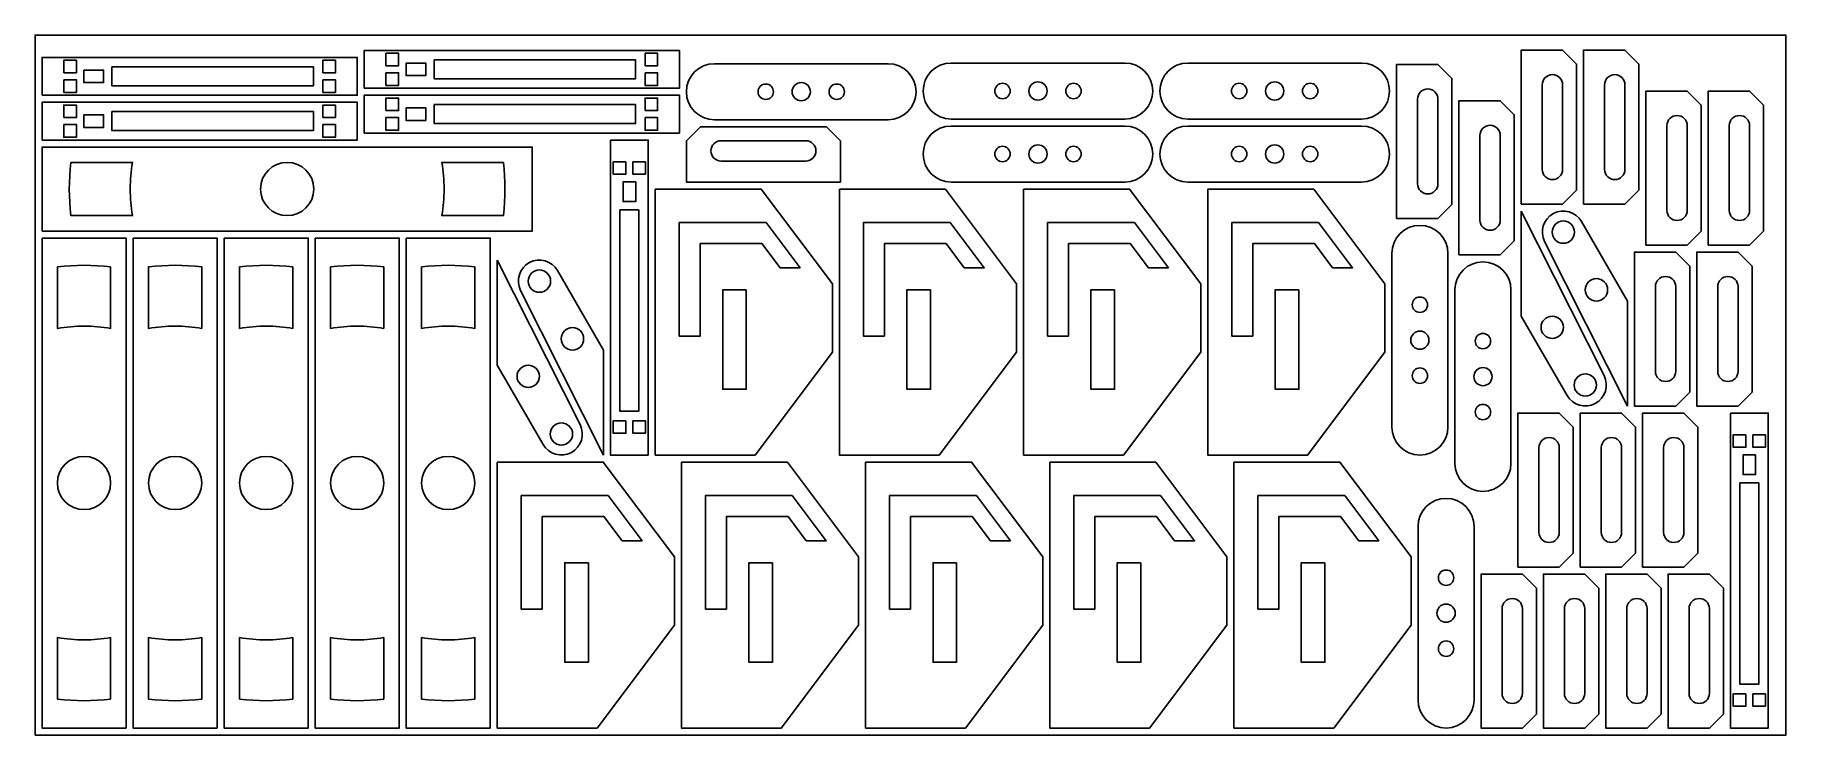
# Model space of a CAD drawing. Header units: metres. Extents: x 0 to 2500, y 0 to 1000.
import ezdxf

# ---------------------------------------------------------------- set-up
doc = ezdxf.new("R2010")
doc.units = ezdxf.units.M

msp = doc.modelspace()

# ---------------------------------------------------------------- linework, layer by layer
for points in [[(0, 0), (2500, 0), (2500, 1000), (0, 1000)], [(470, 924), (920, 924), (920, 978), (470, 978)], [(2201, 778.4), (2201, 958.4), (2181, 978.4), (2122, 978.4), (2122, 758.4), (2181, 758.4)], [(2290, 778.4), (2290, 958.4), (2270, 978.4), (2211, 978.4), (2211, 758.4), (2270, 758.4)], [(10, 914), (460, 914), (460, 968), (10, 968)], [(41, 946), (41, 964), (59, 964), (59, 946)], [(69.9, 950), (97.9, 950), (97.9, 932), (69.9, 932)], [(109.9, 954.5), (397.4, 954.5), (397.4, 927.5), (109.9, 927.5)], [(411, 946), (411, 964), (429, 964), (429, 946)], [(501, 956), (501, 974), (519, 974), (519, 956)], [(529.9, 960), (557.9, 960), (557.9, 942), (529.9, 942)], [(569.9, 964.5), (857.4, 964.5), (857.4, 937.5), (569.9, 937.5)], [(871, 956), (871, 974), (889, 974), (889, 956)], [(2023, 758), (2023, 938), (2003, 958), (1944, 958), (1944, 738), (2003, 738)], [(41, 936), (59, 936), (59, 918), (41, 918)], [(411, 936), (429, 936), (429, 918), (411, 918)], [(501, 946), (519, 946), (519, 928), (501, 928)], [(871, 946), (889, 946), (889, 928), (871, 928)], [(10, 850), (460, 850), (460, 904), (10, 904)], [(41, 882), (41, 900), (59, 900), (59, 882)], [(411, 882), (411, 900), (429, 900), (429, 882)], [(470, 860), (920, 860), (920, 914), (470, 914)], [(501, 892), (501, 910), (519, 910), (519, 892)], [(569.9, 900.5), (857.4, 900.5), (857.4, 873.5), (569.9, 873.5)], [(871, 892), (871, 910), (889, 910), (889, 892)], [(2112, 706), (2112, 886), (2092, 906), (2033, 906), (2033, 686), (2092, 686)], [(2379, 720), (2379, 900), (2359, 920), (2300, 920), (2300, 700), (2359, 700)], [(2468, 720), (2468, 900), (2448, 920), (2389, 920), (2389, 700), (2448, 700)], [(69.9, 886), (97.9, 886), (97.9, 868), (69.9, 868)], [(109.9, 890.5), (397.4, 890.5), (397.4, 863.5), (109.9, 863.5)], [(501, 882), (519, 882), (519, 864), (501, 864)], [(529.9, 896), (557.9, 896), (557.9, 878), (529.9, 878)], [(871, 882), (889, 882), (889, 864), (871, 864)], [(41, 872), (59, 872), (59, 854), (41, 854)], [(411, 872), (429, 872), (429, 854), (411, 854)], [(821.6, 850), (821.6, 400), (875.6, 400), (875.6, 850)], [(1130, 869), (950, 869), (930, 849), (930, 790), (1150, 790), (1150, 849)], [(10, 720), (710, 720), (710, 840), (10, 840)], [(843.6, 819), (843.6, 801), (825.6, 801), (825.6, 819)], [(853.6, 819), (871.6, 819), (871.6, 801), (853.6, 801)], [(857.6, 790.1), (857.6, 762.1), (839.6, 762.1), (839.6, 790.1)], [(885.6, 780), (885.6, 400), (1028.2, 400), (1138.5, 547), (1138.5, 644.7), (1037, 780)], [(1148.5, 780), (1148.5, 400), (1291.1, 400), (1401.5, 547), (1401.5, 644.7), (1299.9, 780)], [(1411.5, 780), (1411.5, 400), (1554.1, 400), (1664.4, 547), (1664.4, 644.7), (1562.8, 780)], [(1674.4, 780), (1674.4, 400), (1817, 400), (1927.3, 547), (1927.3, 644.7), (1825.8, 780)], [(862.1, 750.1), (862.1, 462.6), (835.1, 462.6), (835.1, 750.1)], [(1043.9, 732), (1092.3, 667.5), (1063.8, 667.5), (1037.9, 702), (949.9, 702), (949.9, 570), (919.9, 570), (919.9, 732)], [(1306.8, 732), (1355.2, 667.5), (1326.7, 667.5), (1300.8, 702), (1212.8, 702), (1212.8, 570), (1182.8, 570), (1182.8, 732)], [(1569.7, 732), (1618.2, 667.5), (1589.7, 667.5), (1563.7, 702), (1475.7, 702), (1475.7, 570), (1445.7, 570), (1445.7, 732)], [(1832.7, 732), (1881.1, 667.5), (1852.6, 667.5), (1826.7, 702), (1738.7, 702), (1738.7, 570), (1708.7, 570), (1708.7, 732)], [(10, 710), (10, 10), (130, 10), (130, 710)], [(140, 710), (140, 10), (260, 10), (260, 710)], [(270, 710), (270, 10), (390, 10), (390, 710)], [(400, 710), (400, 10), (520, 10), (520, 710)], [(530, 710), (530, 10), (650, 10), (650, 710)], [(2362.6, 490), (2362.6, 670), (2342.6, 690), (2283.6, 690), (2283.6, 470), (2342.6, 470)], [(2451.6, 490), (2451.6, 670), (2431.6, 690), (2372.6, 690), (2372.6, 470), (2431.6, 470)], [(1015.6, 636), (1015.6, 494), (981.9, 494), (981.9, 636)], [(1278.6, 636), (1278.6, 494), (1244.8, 494), (1244.8, 636)], [(1541.5, 636), (1541.5, 494), (1507.7, 494), (1507.7, 636)], [(1804.5, 636), (1804.5, 494), (1770.7, 494), (1770.7, 636)], [(2196.3, 260), (2196.3, 440), (2176.3, 460), (2117.3, 460), (2117.3, 240), (2176.3, 240)], [(2285.3, 260), (2285.3, 440), (2265.3, 460), (2206.3, 460), (2206.3, 240), (2265.3, 240)], [(2374.3, 260), (2374.3, 440), (2354.3, 460), (2295.3, 460), (2295.3, 240), (2354.3, 240)], [(2420.7, 460), (2420.7, 10), (2474.7, 10), (2474.7, 460)], [(843.6, 449), (843.6, 431), (825.6, 431), (825.6, 449)], [(853.6, 449), (871.6, 449), (871.6, 431), (853.6, 431)], [(2442.7, 429), (2442.7, 411), (2424.7, 411), (2424.7, 429)], [(2452.7, 429), (2470.7, 429), (2470.7, 411), (2452.7, 411)], [(2456.7, 400.1), (2456.7, 372.1), (2438.7, 372.1), (2438.7, 400.1)], [(660, 390), (660, 10), (802.6, 10), (912.9, 157), (912.9, 254.7), (811.4, 390)], [(922.9, 390), (922.9, 10), (1065.5, 10), (1175.9, 157), (1175.9, 254.7), (1074.3, 390)], [(1185.9, 390), (1185.9, 10), (1328.5, 10), (1438.8, 157), (1438.8, 254.7), (1337.3, 390)], [(1448.8, 390), (1448.8, 10), (1591.4, 10), (1701.7, 157), (1701.7, 254.7), (1600.2, 390)], [(1711.7, 390), (1711.7, 10), (1854.3, 10), (1964.7, 157), (1964.7, 254.7), (1863.1, 390)], [(2461.2, 360.1), (2461.2, 72.6), (2434.2, 72.6), (2434.2, 360.1)], [(818.3, 342), (866.7, 277.5), (838.2, 277.5), (812.3, 312), (724.3, 312), (724.3, 180), (694.3, 180), (694.3, 342)], [(1081.2, 342), (1129.7, 277.5), (1101.1, 277.5), (1075.2, 312), (987.2, 312), (987.2, 180), (957.2, 180), (957.2, 342)], [(1344.2, 342), (1392.6, 277.5), (1364.1, 277.5), (1338.2, 312), (1250.2, 312), (1250.2, 180), (1220.2, 180), (1220.2, 342)], [(1607.1, 342), (1655.5, 277.5), (1627, 277.5), (1601.1, 312), (1513.1, 312), (1513.1, 180), (1483.1, 180), (1483.1, 342)], [(1870, 342), (1918.5, 277.5), (1890, 277.5), (1864, 312), (1776, 312), (1776, 180), (1746, 180), (1746, 342)], [(790.1, 246), (790.1, 104), (756.3, 104), (756.3, 246)], [(1053, 246), (1053, 104), (1019.2, 104), (1019.2, 246)], [(1315.9, 246), (1315.9, 104), (1282.2, 104), (1282.2, 246)], [(1578.9, 246), (1578.9, 104), (1545.1, 104), (1545.1, 246)], [(1841.8, 246), (1841.8, 104), (1808, 104), (1808, 246)], [(2143.7, 30), (2143.7, 210), (2123.7, 230), (2064.7, 230), (2064.7, 10), (2123.7, 10)], [(2232.7, 30), (2232.7, 210), (2212.7, 230), (2153.7, 230), (2153.7, 10), (2212.7, 10)], [(2321.7, 30), (2321.7, 210), (2301.7, 230), (2242.7, 230), (2242.7, 10), (2301.7, 10)], [(2410.7, 30), (2410.7, 210), (2390.7, 230), (2331.7, 230), (2331.7, 10), (2390.7, 10)], [(2442.7, 59), (2442.7, 41), (2424.7, 41), (2424.7, 59)], [(2452.7, 59), (2470.7, 59), (2470.7, 41), (2452.7, 41)]]:
    msp.add_lwpolyline(points, close=True)
for points in [[(970, 959, 1), (970, 879), (1218, 879, 1), (1218, 959)], [(1308, 960, 1), (1308, 880), (1556, 880, 1), (1556, 960)], [(1646, 960, 1), (1646, 880), (1894, 880, 1), (1894, 960)], [(1032.3, 919, -1), (1054.3, 919, -1)], [(1081, 919, -1), (1107, 919, -1)], [(1133.7, 919, -1), (1155.7, 919, -1)], [(1370.3, 920, -1), (1392.3, 920, -1)], [(1419, 920, -1), (1445, 920, -1)], [(1471.7, 920, -1), (1493.7, 920, -1)], [(1708.3, 920, -1), (1730.3, 920, -1)], [(1757, 920, -1), (1783, 920, -1)], [(1809.7, 920, -1), (1831.7, 920, -1)], [(2181, 807.9, -1), (2152, 807.9), (2152, 928.9, -1), (2181, 928.9)], [(2270, 807.9, -1), (2241, 807.9), (2241, 928.9, -1), (2270, 928.9)], [(2003, 787.5, -1), (1974, 787.5), (1974, 908.5, -1), (2003, 908.5)], [(2359, 749.5, -1), (2330, 749.5), (2330, 870.5, -1), (2359, 870.5)], [(2448, 749.5, -1), (2419, 749.5), (2419, 870.5, -1), (2448, 870.5)], [(1308, 870, 1), (1308, 790), (1556, 790, 1), (1556, 870)], [(1646, 870, 1), (1646, 790), (1894, 790, 1), (1894, 870)], [(2092, 735.5, -1), (2063, 735.5), (2063, 856.5, -1), (2092, 856.5)], [(1100.5, 849, -1), (1100.5, 820), (979.5, 820, -1), (979.5, 849)], [(1370.3, 830, -1), (1392.3, 830, -1)], [(1419, 830, -1), (1445, 830, -1)], [(1471.7, 830, -1), (1493.7, 830, -1)], [(1708.3, 830, -1), (1730.3, 830, -1)], [(1757, 830, -1), (1783, 830, -1)], [(1809.7, 830, -1), (1831.7, 830, -1)], [(51.3, 818), (139.2, 818, 0.085441), (139.2, 742), (51.3, 742, -0.061323)], [(322, 780, -1), (398, 780, -1)], [(668.7, 818, -0.061323), (668.7, 742), (580.8, 742, 0.085441), (580.8, 818)], [(2017.3, 688, 1), (1937.3, 688), (1937.3, 440, 1), (2017.3, 440)], [(2122, 748.4), (2122, 598.4), (2187.5, 485, 0.971781), (2240.3, 513.5)], [(2273.6, 470), (2273.6, 620), (2208.1, 733.4, 0.971781), (2155.3, 705)], [(2166.1, 718.4, -1), (2198.1, 718.4, -1)], [(660, 678.4), (660, 528.4), (725.5, 415, 0.971781), (778.3, 443.5)], [(811.6, 400), (811.6, 550), (746.1, 663.4, 0.971781), (693.3, 635)], [(2107.3, 636, 1), (2027.3, 636), (2027.3, 388, 1), (2107.3, 388)], [(108, 668.7), (108, 580.8, 0.085441), (32, 580.8), (32, 668.7, -0.061323)], [(238, 668.7), (238, 580.8, 0.085441), (162, 580.8), (162, 668.7, -0.061323)], [(368, 668.7), (368, 580.8, 0.085441), (292, 580.8), (292, 668.7, -0.061323)], [(498, 668.7), (498, 580.8, 0.085441), (422, 580.8), (422, 668.7, -0.061323)], [(628, 668.7), (628, 580.8, 0.085441), (552, 580.8), (552, 668.7, -0.061323)], [(704.1, 648.4, -1), (736.1, 648.4, -1)], [(2213.3, 636, -1), (2245.3, 636, -1)], [(2342.6, 519.5, -1), (2313.6, 519.5), (2313.6, 640.5, -1), (2342.6, 640.5)], [(2431.6, 519.5, -1), (2402.6, 519.5), (2402.6, 640.5, -1), (2431.6, 640.5)], [(1977.3, 625.7, -1), (1977.3, 603.7, -1)], [(751.3, 566, -1), (783.3, 566, -1)], [(1977.3, 577, -1), (1977.3, 551, -1)], [(2182.3, 582.4, -1), (2150.3, 582.4, -1)], [(2067.3, 573.7, -1), (2067.3, 551.7, -1)], [(720.3, 512.4, -1), (688.3, 512.4, -1)], [(2067.3, 525, -1), (2067.3, 499, -1)], [(1977.3, 524.3, -1), (1977.3, 502.3, -1)], [(2229.5, 500, -1), (2197.5, 500, -1)], [(2067.3, 472.3, -1), (2067.3, 450.3, -1)], [(767.5, 430, -1), (735.5, 430, -1)], [(2176.3, 289.5, -1), (2147.3, 289.5), (2147.3, 410.5, -1), (2176.3, 410.5)], [(2265.3, 289.5, -1), (2236.3, 289.5), (2236.3, 410.5, -1), (2265.3, 410.5)], [(2354.3, 289.5, -1), (2325.3, 289.5), (2325.3, 410.5, -1), (2354.3, 410.5)], [(70, 398, -1), (70, 322, -1)], [(200, 398, -1), (200, 322, -1)], [(330, 398, -1), (330, 322, -1)], [(460, 398, -1), (460, 322, -1)], [(590, 398, -1), (590, 322, -1)], [(2054.7, 298, 1), (1974.7, 298), (1974.7, 50, 1), (2054.7, 50)], [(2014.7, 235.7, -1), (2014.7, 213.7, -1)], [(2014.7, 187, -1), (2014.7, 161, -1)], [(2123.7, 59.5, -1), (2094.7, 59.5), (2094.7, 180.5, -1), (2123.7, 180.5)], [(2212.7, 59.5, -1), (2183.7, 59.5), (2183.7, 180.5, -1), (2212.7, 180.5)], [(2301.7, 59.5, -1), (2272.7, 59.5), (2272.7, 180.5, -1), (2301.7, 180.5)], [(2390.7, 59.5, -1), (2361.7, 59.5), (2361.7, 180.5, -1), (2390.7, 180.5)], [(108, 51.3, -0.061323), (32, 51.3), (32, 139.2, 0.085441), (108, 139.2)], [(238, 51.3, -0.061323), (162, 51.3), (162, 139.2, 0.085441), (238, 139.2)], [(368, 51.3, -0.061323), (292, 51.3), (292, 139.2, 0.085441), (368, 139.2)], [(498, 51.3, -0.061323), (422, 51.3), (422, 139.2, 0.085441), (498, 139.2)], [(628, 51.3, -0.061323), (552, 51.3), (552, 139.2, 0.085441), (628, 139.2)], [(2014.7, 134.3, -1), (2014.7, 112.3, -1)]]:
    msp.add_lwpolyline(points, format="xyb", close=True)

doc.saveas('drawing.dxf')
